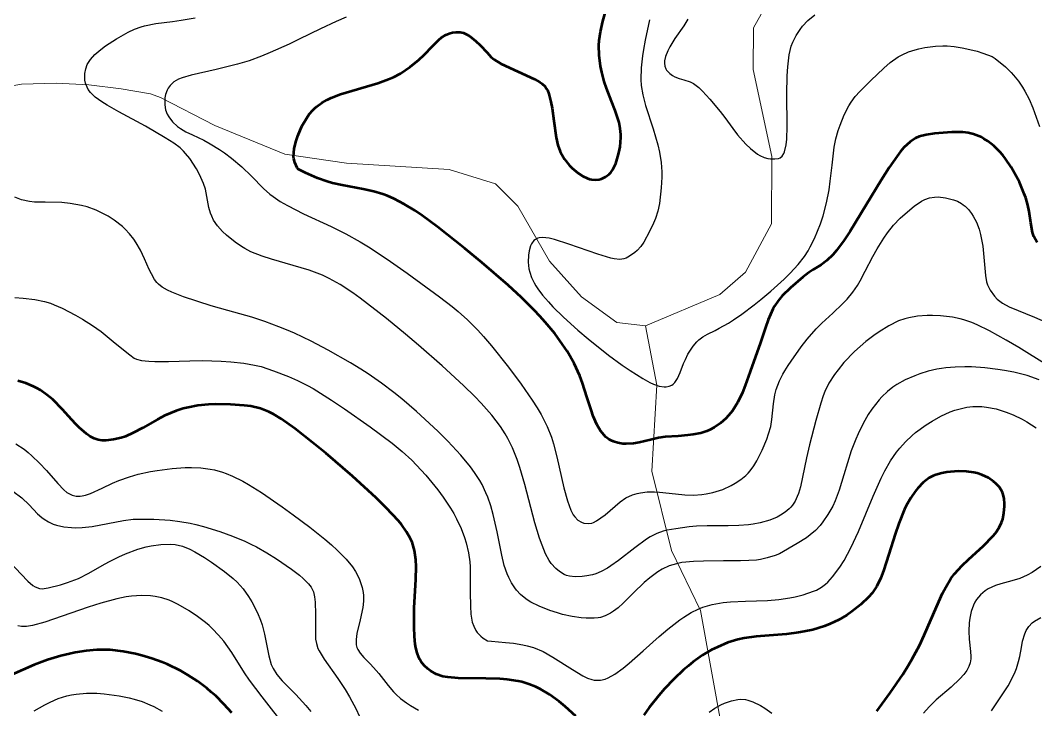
# Model space of a CAD drawing. Header units: metres. Extents: x 545098 to 555652, y 1854398 to 1862642.
# Drawn here: x 550334 to 550990, y 1857521 to 1857966 of the extents above; entities that cross this region are included whole.
import ezdxf

# ---------------------------------------------------------------- set-up
doc = ezdxf.new("R2010")
doc.units = ezdxf.units.M
doc.header["$LTSCALE"] = 6.8
for name, color, linetype, lineweight in [('1', 7, 'Continuous', 25), ('2', 7, 'Continuous', 53), ('34', 7, 'Continuous', 13), ('51', 7, 'Continuous', 13), ('53', 7, 'Continuous', 13)]:
    doc.layers.add(name, color=color, linetype=linetype, lineweight=lineweight)

msp = doc.modelspace()

# ---------------------------------------------------------------- linework, layer by layer
at = {"layer": '1'}
for points in [[(550476.48, 1857820.01), (550472.44, 1857822.83), (550466.82, 1857827.4), (550464.28, 1857829.8), (550460.99, 1857833.46), (550458.48, 1857837.16), (550457.2, 1857839.72), (550456.5, 1857841.49), (550455.41, 1857845.28), (550454.52, 1857850.01), (550453.1, 1857857), (550451.95, 1857860.74), (550449.42, 1857866.49), (550447.36, 1857870.24), (550443.05, 1857876.84), (550440.37, 1857880.23), (550439.01, 1857881.7), (550436.78, 1857883.75), (550432.64, 1857886.86), (550427.2, 1857890.36), (550414.5, 1857897.74), (550397.18, 1857907.2), (550389.75, 1857911.39), (550386.32, 1857913.51), (550381.95, 1857916.63), (550378.85, 1857919.65), (550377.43, 1857921.63), (550376.71, 1857922.94), (550375.73, 1857925.62), (550375.31, 1857927.68), (550375.16, 1857929.07), (550375.21, 1857931.87), (550375.79, 1857934.96), (550376.79, 1857937.63), (550377.5, 1857938.95), (550378.86, 1857940.95), (550381.71, 1857944.07), (550385.59, 1857947.4), (550388.66, 1857949.71), (550395.59, 1857954.34), (550403.18, 1857958.66), (550407.26, 1857960.54), (550411.59, 1857962.11), (550413.86, 1857962.75), (550421.12, 1857964.15), (550431.8, 1857965.47), (550437.54, 1857966.26), (550446.56, 1857967.91)], [(550544.03, 1857968.32), (550537.61, 1857965.55), (550527.48, 1857960.82), (550513.77, 1857954.11), (550507.17, 1857950.92), (550494.99, 1857945.37)], [(550740.12, 1857966.48), (550737.4, 1857953.52), (550736.25, 1857947.31), (550735.63, 1857943.26), (550734.78, 1857935.46)], [(550764.91, 1857966.95), (550762.29, 1857962.62), (550756.46, 1857954.42), (550753.2, 1857949.08), (550751.92, 1857946.5), (550750.52, 1857942.88), (550749.87, 1857939.97), (550749.78, 1857938.63), (550749.97, 1857936.73), (550750.6, 1857934.98), (550751.1, 1857934.14), (550751.71, 1857933.34), (550753.25, 1857931.85), (550755.09, 1857930.54), (550756.44, 1857929.78), (550759.23, 1857928.61), (550762.31, 1857927.8), (550766.45, 1857926.6), (550768.63, 1857925.5), (550772.07, 1857922.85), (550774.45, 1857920.55), (550779.23, 1857915.28), (550785.89, 1857907.24), (550788.79, 1857903.45), (550793.97, 1857896.23), (550797.09, 1857892.23), (550802.48, 1857886.21), (550805.48, 1857883.32), (550809.98, 1857879.76), (550811.42, 1857878.89), (550814.15, 1857877.64), (550816.67, 1857876.92), (550818.24, 1857876.69), (550821.05, 1857876.64), (550823.44, 1857877.03), (550824.47, 1857877.45), (550825.81, 1857878.49), (550826.91, 1857880.16), (550827.36, 1857881.27), (550828.38, 1857885.75), (550828.8, 1857889.46), (550829.14, 1857897.71), (550828.85, 1857918.42), (550829.2, 1857930.31), (550829.59, 1857936.24), (550830.48, 1857944), (550831.75, 1857949.55), (550832.75, 1857952.24), (550834.95, 1857956.36), (550837.43, 1857960.24), (550839.08, 1857962.38), (550842.55, 1857966.06), (550846.92, 1857969.9)], [(550862.02, 1857894.94), (550863.26, 1857898.51), (550866.02, 1857905.19), (550868.91, 1857910.87), (550870.45, 1857913.39), (550873, 1857916.92), (550875.96, 1857920.32), (550883.11, 1857927.42), (550891.58, 1857935.36), (550895.74, 1857938.92), (550900.84, 1857942.57), (550903.39, 1857944), (550907.52, 1857945.82), (550911.75, 1857947.21), (550914.13, 1857947.81), (550918.07, 1857948.6), (550924.99, 1857949.46), (550929.79, 1857949.7), (550932.48, 1857949.67), (550937.01, 1857949.34), (550942.26, 1857948.54), (550945.19, 1857947.93), (550951.8, 1857946.22), (550955.49, 1857945.08), (550961.59, 1857942.98), (550963.57, 1857941.51), (550970.1, 1857936.14), (550973.76, 1857932.63), (550975.46, 1857930.79), (550978.52, 1857927.02), (550981.16, 1857923.15), (550982.72, 1857920.55), (550985.41, 1857915.36), (550987.89, 1857909.61), (550992.22, 1857897.54)], [(550494.99, 1857945.37), (550489.35, 1857943.04), (550481.36, 1857940.11), (550473.81, 1857937.83), (550460.18, 1857934.56), (550443.84, 1857930.81), (550438.2, 1857929.15), (550435.79, 1857928.18), (550432.71, 1857926.41), (550430.32, 1857924.14), (550429.09, 1857922.37), (550428.42, 1857921.08), (550427.43, 1857918.32), (550426.99, 1857916.11), (550426.82, 1857914.6), (550426.83, 1857911.58), (550427.37, 1857908.36), (550428.45, 1857905.5), (550429.44, 1857903.77), (550431.92, 1857900.62), (550435.03, 1857897.72), (550436.95, 1857896.33), (550440.46, 1857894.27), (550444.9, 1857892.15), (550452.17, 1857888.7), (550456.33, 1857886.46), (550462.29, 1857882.77), (550465.38, 1857880.66), (550470.02, 1857877.2), (550476.74, 1857871.51), (550482.91, 1857865.45), (550490.78, 1857857.53), (550494.84, 1857853.93), (550496.95, 1857852.27), (550501.38, 1857849.22), (550506.1, 1857846.43), (550516.52, 1857841.2), (550534.45, 1857832.92), (550543.86, 1857828.23), (550553.23, 1857823), (550559.55, 1857819.15), (550572.84, 1857810.38), (550583.55, 1857802.84), (550604.51, 1857787.44), (550612.62, 1857781.23), (550616.56, 1857778), (550622.61, 1857772.54), (550629.19, 1857765.85), (550632.8, 1857761.88), (550638, 1857755.84), (550649.08, 1857742), (550657.2, 1857731.07), (550664.41, 1857720.58), (550667.47, 1857715.77), (550670.07, 1857711.35), (550674.06, 1857703.54), (550676.79, 1857696.7), (550678.13, 1857692.45), (550680.24, 1857684), (550684.87, 1857664), (550687.18, 1857655.53), (550689.39, 1857649.46), (550690.84, 1857646.63), (550691.81, 1857645.18), (550693.8, 1857643.1), (550696.13, 1857641.7), (550697.68, 1857641.17), (550700.48, 1857640.83), (550702.77, 1857641.11), (550703.91, 1857641.53), (550705.93, 1857642.62), (550711.58, 1857646.6), (550714.77, 1857649.27), (550721.18, 1857655.03), (550724.87, 1857657.53), (550729.16, 1857659.4), (550732.27, 1857660.3), (550734.4, 1857660.75), (550738.71, 1857661.3), (550743.46, 1857661.43), (550746.6, 1857661.28), (550752.93, 1857660.6), (550763.01, 1857659.41), (550768.62, 1857659.28), (550774.02, 1857659.7), (550776.82, 1857660.12), (550781.09, 1857661.02), (550787.48, 1857663.02), (550792.93, 1857665.46), (550795.52, 1857666.91), (550799.15, 1857669.33), (550802.41, 1857672.03), (550803.87, 1857673.48), (550805.21, 1857674.99), (550807.58, 1857678.17), (550809.6, 1857681.5), (550812.96, 1857688.45), (550815.88, 1857695.42), (550817.1, 1857698.8), (550818.5, 1857703.65), (550819.29, 1857708.2)], [(550734.78, 1857935.46), (550734.52, 1857927.98), (550734.74, 1857924.15), (550735.72, 1857917.99), (550737.56, 1857911.12), (550742.48, 1857896.02), (550745.44, 1857885.84), (550746.6, 1857880.98), (550747.78, 1857874.26), (550748.21, 1857868.38), (550748.18, 1857864.8), (550747.69, 1857858.02), (550746.54, 1857847.78), (550745.5, 1857842.8), (550743.97, 1857838.08), (550742.76, 1857835.11), (550740.18, 1857829.64), (550736.46, 1857822.75), (550734.47, 1857819.92), (550732.23, 1857817.49), (550730.64, 1857816.08), (550727.31, 1857813.68), (550724.95, 1857812.42), (550723.55, 1857811.99), (550720.91, 1857811.73), (550717.37, 1857812.08), (550715.16, 1857812.53), (550706.83, 1857814.99), (550688.02, 1857821.63), (550678.69, 1857824.56), (550675.2, 1857825.36), (550671.09, 1857825.8), (550668.92, 1857825.63), (550667.98, 1857825.4), (550666.36, 1857824.64), (550665.45, 1857823.89), (550663.95, 1857821.79), (550663.33, 1857820.43), (550662.38, 1857817.17), (550661.94, 1857814.37), (550661.78, 1857809.82), (550662.25, 1857805.6), (550662.75, 1857803.41), (550663.91, 1857800.02), (550665.62, 1857796.43), (550666.71, 1857794.56), (550667.97, 1857792.63), (550671.01, 1857788.55), (550674.78, 1857784.18), (550677.7, 1857781.07), (550684.58, 1857774.34), (550693.84, 1857766.02), (550700.52, 1857760.35), (550713.72, 1857749.79), (550722.45, 1857743.35), (550727.54, 1857739.85), (550735.81, 1857734.62), (550740.33, 1857732.11), (550742.7, 1857730.99), (550746.46, 1857729.68), (550749.57, 1857729.21), (550750.98, 1857729.25), (550752.94, 1857729.64), (550754.58, 1857730.37), (550755.36, 1857730.93), (550756.51, 1857732.07), (550758.21, 1857734.69), (550759.91, 1857738.48), (550762.18, 1857744.3), (550763.31, 1857747.04), (550765.01, 1857750.46), (550766.14, 1857752.34), (550768.39, 1857755.54), (550770.73, 1857758.38), (550772.07, 1857759.71), (550774.5, 1857761.59), (550777.55, 1857763.36), (550782.47, 1857765.82), (550785.2, 1857767.21), (550791.11, 1857770.56), (550794.35, 1857772.61), (550799.7, 1857776.25), (550807.79, 1857782.27), (550812.09, 1857785.68), (550818.63, 1857791.16), (550827.08, 1857798.84), (550830.97, 1857802.7), (550836.11, 1857808.31), (550840.25, 1857813.65), (550842.58, 1857817.23), (550844, 1857819.71), (550846.68, 1857825.1), (550850.55, 1857834.6), (550852.32, 1857839.87), (550854.57, 1857848.2), (550856.19, 1857856.77), (550856.97, 1857862.36), (550858.08, 1857872.55), (550859.43, 1857884.36), (550860.48, 1857889.59), (550862.02, 1857894.94)], [(550740.27, 1857605.83), (550736.61, 1857602.74), (550729.74, 1857596.15), (550723.06, 1857589.37), (550719.84, 1857586.45), (550716.77, 1857584.16), (550714.85, 1857582.96), (550711.43, 1857581.23), (550708.54, 1857580.22), (550707.04, 1857579.92), (550704.3, 1857579.65), (550699.21, 1857579.62), (550695.95, 1857579.87), (550690.07, 1857580.75), (550683.91, 1857582.18), (550680.65, 1857583.09), (550675.72, 1857584.67), (550668.76, 1857587.39), (550663.48, 1857590.08), (550661.18, 1857591.52), (550658.08, 1857593.87), (550656.69, 1857595.13), (550654.17, 1857597.84), (550653.03, 1857599.31), (550650.98, 1857602.47), (550649.19, 1857605.93), (550648.13, 1857608.4), (550646.32, 1857613.74), (550644.64, 1857620.38), (550641.64, 1857635.51), (550639.13, 1857646.69), (550637.53, 1857652.38), (550635.58, 1857657.99), (550634.47, 1857660.74), (550631.9, 1857666.08), (550630.42, 1857668.7), (550627.05, 1857673.96), (550624.44, 1857677.53), (550618.29, 1857685.02), (550609.79, 1857694.2), (550603.39, 1857700.61), (550589.58, 1857713.44), (550579.99, 1857721.63), (550574.98, 1857725.63), (550567, 1857731.61), (550558.26, 1857737.63), (550553.53, 1857740.68), (550546.81, 1857744.82), (550532.45, 1857753.01), (550521.41, 1857758.78), (550510.65, 1857763.92), (550505.53, 1857766.18), (550500.64, 1857768.18), (550491.5, 1857771.54), (550483.09, 1857774.24), (550467.71, 1857778.6), (550456.94, 1857781.75), (550439.08, 1857787.52), (550431.37, 1857790.44), (550428.59, 1857791.74), (550425.3, 1857793.7), (550422.91, 1857795.66), (550421.84, 1857796.78), (550420.34, 1857798.7), (550418.24, 1857802.28), (550416.85, 1857805.21), (550413.87, 1857812.05), (550411.22, 1857817.55), (550408.41, 1857822.38), (550406.82, 1857824.72), (550404.18, 1857828.12), (550401.21, 1857831.34), (550399.59, 1857832.87), (550394.24, 1857837.08), (550390.38, 1857839.55), (550387.75, 1857841.03), (550382.49, 1857843.54), (550376.76, 1857845.63), (550373.05, 1857846.64), (550365.77, 1857847.91), (550360.33, 1857848.37), (550349.65, 1857848.62), (550342.77, 1857848.79), (550339.4, 1857849.11), (550334.37, 1857850.14), (550329.94, 1857851.82)], [(550819.29, 1857708.2), (550820.27, 1857718.36), (550821.17, 1857724.21), (550822.03, 1857727.57), (550824.13, 1857733.21), (550826.23, 1857737.41), (550827.53, 1857739.64), (550829.84, 1857743.17), (550831.7, 1857745.96), (550838.16, 1857755.08), (550842.09, 1857760.15), (550847.85, 1857766.7), (550851.53, 1857770.4), (550858.52, 1857776.9), (550864.94, 1857782.99), (550867.82, 1857785.97), (550871.58, 1857790.43), (550874.6, 1857794.88), (550876.3, 1857797.88), (550879.41, 1857803.98), (550884.42, 1857813.56), (550887.25, 1857818.55), (550891.48, 1857825.36), (550893.85, 1857828.76), (550897.81, 1857833.72), (550902.23, 1857838.39), (550905.28, 1857841.25), (550911.07, 1857846.02), (550915.88, 1857849.26), (550918.03, 1857850.35), (550921.15, 1857851.44), (550924.37, 1857851.97), (550926.62, 1857852.04), (550931.4, 1857851.58), (550936.57, 1857850.3), (550939.17, 1857849.26), (550941.68, 1857847.88), (550942.88, 1857847.04), (550944.04, 1857846.1), (550946.21, 1857843.94), (550948.16, 1857841.47), (550949.35, 1857839.67), (550951.4, 1857835.82), (550953.2, 1857831.17), (550954.13, 1857827.8), (550955.48, 1857820.15), (550957.25, 1857801.26), (550957.94, 1857797.2), (550958.56, 1857795.17), (550960.32, 1857791.7), (550963.07, 1857787.92), (550964.88, 1857785.99), (550968.23, 1857783.32), (550972.61, 1857780.97), (550988.89, 1857774.26), (551031.47, 1857755.91)], [(550951.92, 1857769.42), (550948.34, 1857770.91), (550943.29, 1857772.67), (550940.83, 1857773.36), (550935.89, 1857774.4), (550928.17, 1857775.27), (550922.99, 1857775.45), (550919.62, 1857775.4), (550913.28, 1857774.95), (550907.67, 1857774.01), (550905.04, 1857773.31), (550901.1, 1857771.89), (550894.82, 1857768.76), (550888.48, 1857764.82), (550885.11, 1857762.48), (550879.99, 1857758.58), (550872.52, 1857752.04), (550865.82, 1857745), (550861.96, 1857740.29), (550859.71, 1857737.25), (550856.06, 1857731.62), (550853.42, 1857726.33), (550852.32, 1857723.38), (550850.96, 1857718.66), (550847.54, 1857707.5), (550843.47, 1857691.79), (550841.52, 1857683.37), (550837.64, 1857664.7), (550836.35, 1857660.36), (550835.58, 1857658.32), (550834.2, 1857655.44), (550832.48, 1857652.78), (550831.48, 1857651.54), (550830.37, 1857650.36), (550827.84, 1857648.18), (550824.89, 1857646.24), (550822.71, 1857645.08), (550817.82, 1857643.09), (550811.58, 1857641.37), (550807.12, 1857640.53), (550804.07, 1857640.1), (550797.9, 1857639.56), (550791.05, 1857639.42), (550781.97, 1857639.52), (550777.39, 1857639.49), (550770.44, 1857639.14), (550765.85, 1857638.73), (550757.06, 1857637.58), (550751.63, 1857636.58), (550748.95, 1857635.87), (550744.85, 1857634.4), (550740.5, 1857632.22), (550738.18, 1857630.8), (550730.6, 1857625.28), (550720.11, 1857616.99), (550715.24, 1857613.47), (550713, 1857612.05), (550708.93, 1857609.89), (550705.37, 1857608.46), (550703.28, 1857607.82), (550699.71, 1857607.07), (550696.59, 1857606.66), (550692.17, 1857606.51), (550688.5, 1857606.77), (550686.52, 1857607.36), (550685.08, 1857608.02), (550681.98, 1857609.97), (550679.64, 1857611.86), (550676.68, 1857615.01), (550675.22, 1857617.1), (550673, 1857621.25), (550670.68, 1857626.89), (550669.1, 1857631.35), (550666.01, 1857641.41), (550659.47, 1857666.24), (550656.3, 1857677.17), (550654.56, 1857682.41), (550651.66, 1857689.85), (550648.68, 1857695.99), (550646.95, 1857699), (550643.94, 1857703.6), (550638.18, 1857711.06), (550631.41, 1857718.69), (550627.29, 1857722.99), (550620, 1857730.18), (550606.14, 1857742.95), (550590.77, 1857756.34), (550582.51, 1857763.31), (550570.11, 1857773.48), (550553.24, 1857786.56), (550548.49, 1857789.99), (550540.25, 1857795.43), (550533.21, 1857799.38), (550528.88, 1857801.42), (550520.27, 1857804.65), (550509.76, 1857807.84), (550495.83, 1857811.84), (550489.76, 1857813.78), (550482.53, 1857816.68), (550478.71, 1857818.66), (550476.48, 1857820.01)], [(550329.92, 1857786.98), (550335.44, 1857786.61), (550342.98, 1857785.74), (550349.26, 1857784.46), (550353, 1857783.31), (550355.44, 1857782.4), (550360.54, 1857780.14), (550369.22, 1857775.68), (550373.73, 1857773.11), (550380.15, 1857769.05), (550385.74, 1857764.98)], [(550997.05, 1857743.33), (550978.87, 1857754.69), (550970.7, 1857759.53), (550959.91, 1857765.51), (550951.92, 1857769.42)], [(550385.74, 1857764.98), (550394.74, 1857757.58), (550404.32, 1857750.01), (550407.09, 1857747.91), (550408.63, 1857747.13), (550411.83, 1857746.3), (550416.61, 1857745.85), (550420.51, 1857745.72), (550429.2, 1857745.78), (550443.16, 1857746.19), (550451.19, 1857746.25), (550463.35, 1857745.92), (550469.51, 1857745.54), (550477.98, 1857744.67), (550484.97, 1857743.4), (550489.08, 1857742.34), (550497.21, 1857739.67), (550506.86, 1857736.02), (550512.6, 1857733.45), (550519.11, 1857730.13), (550522.68, 1857728.13), (550534.57, 1857720.78), (550543.03, 1857715.14), (550559.59, 1857703.52), (550573.89, 1857692.83), (550580.33, 1857687.48), (550586.53, 1857681.8), (550589.58, 1857678.75), (550595.65, 1857672.17), (550603.35, 1857662.73), (550606.88, 1857657.91), (550611.62, 1857650.77), (550613.67, 1857647.32), (550615.48, 1857643.98), (550618.43, 1857637.68), (550620.6, 1857631.91), (550621.68, 1857628.37), (550623.14, 1857622.06), (550623.99, 1857616.18), (550624.23, 1857612.86), (550624.3, 1857607.23), (550624.23, 1857596.25), (550624.36, 1857587.57), (550624.77, 1857582.34), (550625.64, 1857577.15), (550626.54, 1857574.47), (550627.92, 1857571.82), (550628.84, 1857570.52), (550631.21, 1857568), (550632.69, 1857566.81), (550635.34, 1857565.1), (550638.06, 1857564.89), (550647.07, 1857564.07), (550652.19, 1857563.48), (550658.34, 1857562.51), (550661.16, 1857561.89), (550665.22, 1857560.71), (550671.32, 1857558.18), (550677.77, 1857554.59), (550690.29, 1857546.48), (550697.07, 1857542.33), (550700.05, 1857540.9), (550702.88, 1857539.96), (550704.28, 1857539.68), (550707.08, 1857539.53), (550708.5, 1857539.66), (550711.41, 1857540.35), (550713.42, 1857541.12), (550717.7, 1857543.45), (550723.05, 1857547.33), (550727.01, 1857550.59), (550736.01, 1857558.57), (550746.47, 1857567.93), (550751.9, 1857572.57), (550759.8, 1857578.74), (550762.28, 1857580.46), (550767.02, 1857583.35), (550771.56, 1857585.61), (550774.55, 1857586.8), (550780.59, 1857588.57), (550787.68, 1857589.78), (550792.52, 1857590.24), (550802.17, 1857590.66), (550816.29, 1857591.07), (550823.74, 1857591.75), (550830.81, 1857592.86), (550834.35, 1857593.59), (550839.47, 1857594.86), (550846.17, 1857597.09), (550848.03, 1857597.91), (550851.2, 1857599.66), (550853.83, 1857601.62), (550855.4, 1857603.07), (550858.38, 1857606.36), (550863.17, 1857612.74), (550865.83, 1857616.97), (550870.22, 1857625.18), (550875.1, 1857635.82), (550884.67, 1857658.6), (550889.78, 1857670.25), (550892.15, 1857675.02)], [(550991.9, 1857733.77), (550984.18, 1857736.55), (550975.59, 1857738.76), (550969.49, 1857739.95), (550965.3, 1857740.6), (550956.79, 1857741.59), (550948.25, 1857742.14), (550944.02, 1857742.22), (550937.77, 1857742.07), (550931.69, 1857741.56), (550928.73, 1857741.16), (550925.82, 1857740.65), (550920.22, 1857739.35), (550914.93, 1857737.73), (550911.59, 1857736.5), (550905.43, 1857733.79), (550899.99, 1857730.77), (550897.47, 1857729.08), (550893.86, 1857726.22), (550890.36, 1857722.83), (550888.61, 1857720.89), (550883.89, 1857714.86), (550881.55, 1857711.37), (550878.13, 1857705.52), (550874.9, 1857698.95), (550873.37, 1857695.39), (550870.54, 1857687.82), (550865.71, 1857672.42), (550862.7, 1857662.55), (550860.11, 1857655.48), (550858.53, 1857652.04), (550855.48, 1857646.75), (550852.22, 1857641.95), (550850.42, 1857639.65), (550847.46, 1857636.44), (550844.07, 1857633.58), (550841.5, 1857631.76), (550835.47, 1857627.99), (550824.12, 1857621.35), (550821.29, 1857620.26), (550816.25, 1857618.66), (550811.86, 1857617.69), (550809.21, 1857617.3), (550804.31, 1857616.9), (550799.02, 1857616.72), (550787.87, 1857616.7), (550774.95, 1857616.66), (550768.6, 1857616.42), (550761.07, 1857615.63), (550757.66, 1857614.95), (550752.88, 1857613.47), (550748.4, 1857611.36), (550745.57, 1857609.67), (550740.27, 1857605.83)], [(550892.15, 1857675.02), (550895.91, 1857681.49), (550899.78, 1857687.01), (550901.97, 1857689.73), (550905.65, 1857693.75), (550909.83, 1857697.72), (550912.14, 1857699.67), (550918.99, 1857704.75), (550922.7, 1857707.13), (550928.5, 1857710.36), (550934.41, 1857713.05), (550937.36, 1857714.14), (550942.55, 1857715.6), (550945.13, 1857716.1), (550949, 1857716.55), (550954.9, 1857716.54), (550957.92, 1857716.23), (550964.17, 1857714.99), (550970.72, 1857712.92), (550975.17, 1857711.13), (550981.06, 1857708.31), (550983.94, 1857706.74), (550990.11, 1857702.87)], [(550330.63, 1857692.48), (550335.92, 1857688.89), (550338.51, 1857686.86), (550341.05, 1857684.67), (550345.93, 1857679.98), (550350.44, 1857675.19), (550357.86, 1857666.83), (550361.71, 1857662.78), (550363.68, 1857661.07), (550364.83, 1857660.27), (550367.02, 1857659.25), (550369.66, 1857658.69), (550372.21, 1857658.65), (550373.54, 1857658.79), (550375.6, 1857659.2), (550378.85, 1857660.26), (550386.52, 1857663.8), (550393.13, 1857667.01), (550397.11, 1857668.72), (550404.15, 1857671.21), (550409.64, 1857672.73), (550417.7, 1857674.5), (550421.94, 1857675.25), (550431.62, 1857676.52), (550440.06, 1857677.08), (550444.2, 1857677.12), (550450.26, 1857676.84), (550456.16, 1857676.1), (550459.04, 1857675.54), (550464.1, 1857674.18), (550466.66, 1857673.29), (550470.66, 1857671.64), (550477.25, 1857668.3), (550480.93, 1857666.19), (550489.31, 1857660.92), (550502.72, 1857651.74), (550509.92, 1857646.55), (550520.59, 1857638.51), (550530.3, 1857630.73), (550534.53, 1857627.12), (550538.21, 1857623.78), (550544.04, 1857617.88), (550548.16, 1857612.85), (550550.15, 1857609.89), (550551.2, 1857608.06), (550552.81, 1857604.66), (550554.5, 1857599.48), (550555.07, 1857596.34), (550555.25, 1857594.36), (550555.23, 1857590.62), (550554.81, 1857586.66), (550553.07, 1857578.65), (550551.01, 1857569.86), (550550.47, 1857565.86), (550550.6, 1857562.56), (550551.09, 1857560.65), (550551.62, 1857559.46), (550553.14, 1857557.12)], [(550328.78, 1857661.75), (550334.41, 1857657.55), (550339.18, 1857653.02), (550344.74, 1857647.21), (550347.46, 1857644.75), (550348.86, 1857643.68), (550351.77, 1857641.9), (550354.84, 1857640.54), (550357, 1857639.82), (550361.6, 1857638.81), (550366.63, 1857638.26), (550369.28, 1857638.16), (550373.43, 1857638.24), (550379.95, 1857638.9), (550400.2, 1857642.95), (550406.54, 1857643.64), (550410.76, 1857643.8), (550419.81, 1857643.66), (550430.47, 1857643.03), (550436.59, 1857642.3), (550443.3, 1857641.14), (550446.89, 1857640.36), (550451.93, 1857639.08), (550462.57, 1857635.8), (550470.7, 1857632.79), (550478.65, 1857629.42), (550482.46, 1857627.62), (550486.12, 1857625.76), (550492.95, 1857621.95), (550499.05, 1857618.17), (550508.83, 1857611.39), (550513.9, 1857607.53), (550516.37, 1857605.46), (550519.83, 1857601.93), (550521.45, 1857599.68), (550522.11, 1857598.51), (550522.91, 1857596.66), (550523.73, 1857593.56), (550524.15, 1857589.99), (550524.28, 1857582.29), (550524.22, 1857571.45), (550524.4, 1857566.15), (550524.91, 1857563.25), (550525.9, 1857560.14), (550526.64, 1857558.5), (550529.84, 1857553.19), (550538.83, 1857540.69), (550543.44, 1857533.57), (550546.23, 1857528.88), (550550.58, 1857520.79), (550552.47, 1857516.6)], [(550371.03, 1857605.42), (550377.75, 1857608.79), (550386.39, 1857613.73), (550390.69, 1857616.14), (550397.2, 1857619.43), (550401.48, 1857621.34), (550409.51, 1857624.37), (550414.84, 1857625.89), (550418.12, 1857626.59), (550424.34, 1857627.4), (550430.47, 1857627.58), (550433.57, 1857627.31), (550438.3, 1857626.27), (550443.13, 1857624.35), (550446.35, 1857622.69), (550452.63, 1857618.88), (550457.08, 1857615.93), (550465.5, 1857609.83), (550471, 1857605.41), (550473.67, 1857602.94), (550477.52, 1857598.7), (550481.09, 1857593.75), (550483.23, 1857590.21), (550486.81, 1857583.2), (550488.76, 1857578.41), (550489.76, 1857575.4), (550491.31, 1857569.4), (550494.14, 1857555.41), (550495.75, 1857549.85), (550496.89, 1857547.22), (550499.28, 1857543.28), (550502.67, 1857539.21), (550511.49, 1857530.27), (550517.99, 1857523.36), (550521.36, 1857519.46)], [(550323.74, 1857619.14), (550333.98, 1857608.09), (550338.29, 1857603.75), (550341.73, 1857600.87), (550343.2, 1857599.94), (550345.9, 1857598.93), (550347.66, 1857598.77), (550351.6, 1857599.29), (550359.49, 1857601.24), (550364.04, 1857602.68), (550371.03, 1857605.42)], [(550993.04, 1857613.03), (550987.36, 1857609.19), (550984.28, 1857607.5), (550979.39, 1857605.39), (550974.24, 1857603.85), (550967.18, 1857601.99), (550963.66, 1857600.82), (550959.1, 1857598.69), (550956.95, 1857597.34), (550953.99, 1857594.89), (550951.46, 1857591.87), (550950.4, 1857590.13), (550949.49, 1857588.23), (550948.08, 1857584.08), (550947.17, 1857579.67), (550946.8, 1857576.74), (550946.51, 1857571.27), (550946.71, 1857566.18), (550947.68, 1857558.26), (550947.88, 1857555.01), (550947.81, 1857553.37), (550947.42, 1857550.89), (550946.57, 1857548.38), (550945.94, 1857547.1), (550945.16, 1857545.81), (550943.18, 1857543.2), (550940.76, 1857540.55), (550934.98, 1857535.18), (550925.47, 1857526.93), (550920.87, 1857522.47), (550917.14, 1857518.21)], [(550505.76, 1857508.44), (550489.84, 1857528.78), (550481.64, 1857539.66), (550478.47, 1857544.29), (550470.21, 1857557.48), (550464.97, 1857564.8), (550461.63, 1857568.78), (550457.71, 1857572.85), (550455.52, 1857574.89), (550453.16, 1857576.91), (550448.06, 1857580.83), (550442.67, 1857584.47), (550435.48, 1857588.6), (550432.06, 1857590.26), (550429.62, 1857591.3), (550425.03, 1857592.87), (550420.65, 1857593.83), (550417.77, 1857594.19), (550411.86, 1857594.35), (550405.4, 1857593.9), (550401.84, 1857593.41), (550395.96, 1857592.28), (550385.56, 1857589.52), (550377.47, 1857586.92), (550360.51, 1857581.01), (550349.42, 1857577.23), (550341.43, 1857575.01), (550337.57, 1857574.38), (550335.46, 1857574.3), (550334.2, 1857574.38), (550331.89, 1857574.84)], [(550976.37, 1857544.98), (550977.24, 1857547.28), (550978.62, 1857551.71), (550979.37, 1857554.89), (550980.45, 1857560.85), (550981.21, 1857564.9), (550982.63, 1857569.66), (550983.55, 1857571.73), (550985.25, 1857574.42), (550987.37, 1857576.61), (550989.03, 1857577.85), (550993.03, 1857580.06)], [(550553.14, 1857557.12), (550555.59, 1857554.37), (550559.67, 1857550.26), (550561.87, 1857547.92), (550565.18, 1857544.04), (550571.22, 1857536.28), (550574.62, 1857532.15), (550576.35, 1857530.34), (550579.33, 1857527.7), (550583, 1857525.01), (550585.66, 1857523.28), (550590.8, 1857520.31)], [(550961.24, 1857519.73), (550971.82, 1857535.91), (550974.8, 1857541.44), (550976.37, 1857544.98)], [(550349.37, 1857523.68), (550352.81, 1857525.44), (550358.09, 1857527.72), (550363.66, 1857529.5), (550366.61, 1857530.17), (550369.69, 1857530.68), (550376.21, 1857531.23), (550383.09, 1857531.2), (550387.82, 1857530.89), (550397.47, 1857529.61), (550403.94, 1857528.28), (550407.21, 1857527.42), (550412.18, 1857525.82), (550417.28, 1857523.77), (550419.89, 1857522.54), (550425.25, 1857519.64)], [(550778.61, 1857518.99), (550782.41, 1857521.55), (550786.15, 1857523.61), (550788.56, 1857524.72), (550793.1, 1857526.35), (550797.17, 1857527.19), (550799.12, 1857527.31), (550802.08, 1857527.06), (550803.62, 1857526.73), (550806.91, 1857525.65), (550811.94, 1857523.24), (550814.73, 1857521.57), (550819.29, 1857518.38)], [(550342.45, 1857519.73), (550349.37, 1857523.68)]]:
    msp.add_lwpolyline(points, dxfattribs=at)
at = {"layer": '2'}
for points in [[(550510.54, 1857883.34), (550511.75, 1857888.4), (550512.8, 1857891.62), (550515.54, 1857897.81), (550518.39, 1857902.86), (550520.27, 1857905.54), (550522.52, 1857908.17), (550523.79, 1857909.42), (550525.18, 1857910.63), (550528.29, 1857912.88), (550531.87, 1857914.93), (550534.51, 1857916.2), (550540.47, 1857918.5), (550564.58, 1857925.55), (550571.39, 1857928.14), (550574.6, 1857929.59), (550579.17, 1857931.98), (550585.49, 1857936.09), (550591.12, 1857940.75), (550594.45, 1857943.93), (550599.96, 1857949.65), (550603.95, 1857953.67), (550605.69, 1857955.11), (550608.44, 1857956.8), (550611.31, 1857957.94), (550612.87, 1857958.35), (550615.28, 1857958.7), (550617.69, 1857958.66), (550618.87, 1857958.47), (550620, 1857958.15), (550622.17, 1857957.19), (550624.22, 1857955.88), (550628.01, 1857952.7), (550630.63, 1857950.21), (550635.16, 1857945.46), (550637.9, 1857942.5), (550639.83, 1857940.92), (550644.29, 1857938.2), (550665.81, 1857928.14), (550669.21, 1857926.24), (550670.55, 1857925.33), (550672.62, 1857923.45), (550673.65, 1857922.06), (550674.22, 1857921.03), (550675.17, 1857918.64), (550676.47, 1857913.47), (550677.18, 1857909.48), (550678.29, 1857901.25), (550679.74, 1857890.44), (550680.91, 1857885.6), (550682.48, 1857881.47), (550683.47, 1857879.47), (550685.23, 1857876.55), (550688.52, 1857872.4), (550690.24, 1857870.66), (550694.02, 1857867.51), (550696.99, 1857865.58), (550699.94, 1857864.13), (550701.37, 1857863.63), (550702.74, 1857863.29), (550705.33, 1857863.05), (550707.7, 1857863.33), (550709.16, 1857863.76), (550711.79, 1857865.05), (550714.04, 1857866.81), (550715.05, 1857867.9), (550716.43, 1857869.86), (550718.29, 1857873.7), (550719.77, 1857878.12), (550720.4, 1857880.6), (550721.14, 1857884.53), (550721.63, 1857890.55), (550721.59, 1857892.52), (550721.2, 1857896.38), (550720.44, 1857900.2), (550719.75, 1857902.75), (550718.02, 1857907.95), (550715.64, 1857914.06), (550712.37, 1857922.44), (550710.94, 1857926.62), (550709.31, 1857932.72), (550708.53, 1857936.62), (550707.58, 1857943.76), (550707.32, 1857950.08), (550707.53, 1857953.32), (550708.42, 1857958.9), (550710.05, 1857965.73), (550714.27, 1857981.2)], [(550954.62, 1857890.65), (550951.34, 1857892.08), (550949.55, 1857892.69), (550946.02, 1857893.51), (550942.55, 1857893.91), (550935.48, 1857893.92), (550924.27, 1857893.09), (550918.85, 1857892.29), (550914.33, 1857891.14), (550912.07, 1857890.15), (550908.52, 1857887.8), (550904.58, 1857884.02), (550902.41, 1857881.47), (550900.08, 1857878.43), (550895.08, 1857871.19), (550889.87, 1857863.01), (550880.11, 1857846.86), (550869.75, 1857830.01), (550865.83, 1857824.12), (550860.93, 1857817.48), (550858.51, 1857814.64), (550854.83, 1857811.03), (550851.02, 1857808.17), (550845.78, 1857804.88), (550843.13, 1857803.17), (550839.14, 1857800.23), (550831.16, 1857793.31), (550825.9, 1857788.06), (550823.39, 1857784.99), (550821.02, 1857781.46), (550819.91, 1857779.48), (550816.87, 1857772.69), (550815.06, 1857767.74), (550811.83, 1857757.94), (550805.27, 1857739.12), (550802.04, 1857730.16), (550800.24, 1857725.65), (550797.2, 1857719.31), (550793.72, 1857713.86), (550791.21, 1857710.75), (550789.48, 1857708.9), (550785.95, 1857705.72), (550781.94, 1857702.92), (550779.18, 1857701.45), (550777.28, 1857700.64), (550773.26, 1857699.35), (550768.36, 1857698.37), (550765.01, 1857697.94), (550758.61, 1857697.46), (550750.34, 1857696.98), (550745.95, 1857696.3), (550740.88, 1857695.09), (550733.5, 1857693.31), (550729.8, 1857692.68), (550725.1, 1857692.38), (550722.87, 1857692.48), (550719.7, 1857692.98), (550716.79, 1857693.89), (550715.43, 1857694.5), (550714.15, 1857695.23), (550711.79, 1857697.01), (550709.68, 1857699.23), (550708.4, 1857700.95), (550706.08, 1857704.99), (550703.78, 1857710.41), (550702.38, 1857714.41), (550699.74, 1857722.9), (550696.93, 1857731.7), (550695.12, 1857736.43), (550691.44, 1857744.3), (550686.83, 1857752.33), (550683.96, 1857756.71), (550678.88, 1857763.68), (550672.78, 1857771.1), (550669.31, 1857774.97), (550665.56, 1857778.92), (550657.4, 1857786.96), (550648.76, 1857794.96), (550631.82, 1857809.7), (550620.89, 1857818.78), (550603.19, 1857832.72), (550593.17, 1857840.12), (550588.48, 1857843.33), (550581.7, 1857847.5), (550575.09, 1857850.87), (550570.72, 1857852.71), (550567.8, 1857853.78), (550561.91, 1857855.57), (550555.15, 1857857.13), (550541.47, 1857859.67), (550535.23, 1857861.03), (550531.73, 1857862.04), (550525.56, 1857864.28), (550517.79, 1857867.73), (550513.13, 1857870.03), (550512.53, 1857870.94), (550510.91, 1857874.4), (550510.32, 1857876.75), (550510.18, 1857878.01), (550510.2, 1857880.65), (550510.54, 1857883.34)], [(550990.6, 1857822.59), (550988.59, 1857826.43), (550987.67, 1857829.17), (550986.46, 1857835.27), (550985.42, 1857842.57), (550984.56, 1857846.83), (550983.25, 1857851.58), (550982.36, 1857854.16), (550979.17, 1857861.64), (550977.19, 1857865.53), (550973.87, 1857871.28), (550970.25, 1857876.64), (550968.37, 1857879.07), (550966.48, 1857881.29), (550962.65, 1857885.1), (550958.82, 1857888.13), (550956.29, 1857889.74), (550954.62, 1857890.65)], [(550344.31, 1857728.41), (550342, 1857729.61), (550337.12, 1857731.65), (550331.96, 1857733.24)], [(550692.48, 1857516.28), (550685.58, 1857522.7), (550681.7, 1857525.94), (550675.51, 1857530.46), (550669.73, 1857533.85), (550666.77, 1857535.28), (550662.24, 1857537.11), (550657.62, 1857538.53), (550655.29, 1857539.08), (550648.21, 1857540.14), (550643.51, 1857540.47), (550634.39, 1857540.66), (550616.47, 1857540.98), (550609.72, 1857541.53), (550606.6, 1857542.1), (550602.19, 1857543.56), (550598.55, 1857545.6), (550596.86, 1857546.88), (550594.57, 1857549.08), (550592.62, 1857551.58), (550591.79, 1857552.94), (550591.07, 1857554.35), (550589.93, 1857557.37), (550589.13, 1857560.62), (550588.75, 1857562.93), (550588.26, 1857567.87), (550588.01, 1857573.9), (550588.16, 1857586.5), (550589.13, 1857604.71), (550589.25, 1857613.15), (550589.04, 1857617.38), (550588.18, 1857623.56), (550586.67, 1857628.82), (550585.53, 1857631.47), (550583.17, 1857635.63), (550579.89, 1857640.19), (550577.85, 1857642.67), (550570.02, 1857651.09), (550563.53, 1857657.42), (550548.16, 1857671.43), (550530.87, 1857686.31), (550522.39, 1857693.32), (550511.01, 1857702.3), (550502.06, 1857708.68), (550497.18, 1857711.63), (550494.23, 1857713.13), (550488.69, 1857715.28), (550482.43, 1857716.75), (550478.15, 1857717.33), (550469.28, 1857717.89), (550459.98, 1857718.03), (550455.25, 1857717.87), (550448.16, 1857717.19), (550441.93, 1857716.03), (550438.83, 1857715.22), (550434.15, 1857713.71), (550426.99, 1857710.7), (550422.11, 1857708.21), (550412.62, 1857702.87), (550406.44, 1857699.45), (550401.5, 1857697.2), (550398.74, 1857696.26), (550393.82, 1857695.18), (550388.87, 1857694.63), (550386.34, 1857694.69), (550383.79, 1857695.09), (550382.51, 1857695.46), (550381.23, 1857695.94), (550378.7, 1857697.23), (550376.2, 1857698.89), (550371.46, 1857702.98), (550369.24, 1857705.27), (550364.74, 1857710.33), (550360.87, 1857714.64), (550354.46, 1857721.03), (550350.68, 1857724.19), (550346.53, 1857727.1), (550344.31, 1857728.41)], [(550887.11, 1857519.55), (550895.72, 1857531.35), (550903.83, 1857543.21), (550907.57, 1857549.29), (550909.98, 1857553.47), (550914.56, 1857562.09), (550917.72, 1857568.68), (550925.52, 1857587.06), (550929.53, 1857595.95), (550931.57, 1857599.86), (550934.95, 1857605.34), (550937.28, 1857608.4), (550942.11, 1857613.67), (550946.38, 1857617.72), (550955.9, 1857626.46), (550962.08, 1857632.8), (550963.66, 1857634.73), (550966.08, 1857638.34), (550967.67, 1857641.67), (550968.37, 1857643.78), (550969.22, 1857647.86), (550969.62, 1857651.9), (550969.64, 1857653.88), (550969.38, 1857656.79), (550968.73, 1857659.58), (550968.23, 1857660.92), (550967.61, 1857662.21), (550966.02, 1857664.64), (550964.02, 1857666.85), (550962.51, 1857668.19), (550959.12, 1857670.5), (550954.86, 1857672.46), (550951.79, 1857673.41), (550949.63, 1857673.9), (550945.06, 1857674.52), (550939.59, 1857674.7), (550932.35, 1857674.16), (550929.05, 1857673.58), (550925.16, 1857672.49), (550923.39, 1857671.76), (550920.84, 1857670.37), (550917.06, 1857667.45), (550913.54, 1857663.82), (550911.73, 1857661.58), (550909, 1857657.61), (550906.32, 1857652.84), (550905.01, 1857650.13), (550901.26, 1857640.84), (550898.94, 1857634.11), (550894.8, 1857621.01), (550891.29, 1857610.28), (550889.62, 1857605.89), (550886.98, 1857600.35), (550883.97, 1857595.88), (550881.72, 1857593.32), (550876.67, 1857588.62), (550870.85, 1857583.93), (550867.66, 1857581.67), (550862.52, 1857578.56), (550856.99, 1857575.97), (550853.19, 1857574.52), (550845.62, 1857572.25), (550840.15, 1857571.02), (550836.5, 1857570.39), (550828.74, 1857569.45), (550809.1, 1857567.93), (550801.22, 1857566.88), (550797.25, 1857565.99), (550790.73, 1857563.9), (550783.98, 1857561.02), (550780.3, 1857559.14)], [(550470.18, 1857518.51), (550465.15, 1857524.11), (550459.78, 1857529.41), (550456.96, 1857531.94), (550454.05, 1857534.37), (550447.96, 1857538.93), (550441.62, 1857543.07), (550437.29, 1857545.57), (550428.49, 1857549.93), (550425.18, 1857551.33), (550418.6, 1857553.74), (550412.14, 1857555.68), (550407.95, 1857556.72), (550399.96, 1857558.25), (550391.68, 1857559.16), (550386.44, 1857559.32), (550383.01, 1857559.24), (550376.1, 1857558.65), (550368.97, 1857557.53), (550365.31, 1857556.76), (550359.72, 1857555.37), (550351.15, 1857552.71), (550342.51, 1857549.46), (550327.75, 1857543.18)], [(550780.3, 1857559.14), (550774.48, 1857555.7), (550768.37, 1857551.42), (550765.24, 1857548.94), (550762.08, 1857546.23), (550755.81, 1857540.27), (550749.84, 1857533.96), (550746.15, 1857529.77), (550739.89, 1857521.98), (550736.4, 1857517.07)]]:
    msp.add_lwpolyline(points, dxfattribs=at)
at = {"layer": '34'}
for points in [[(551132.97, 1858116.9), (551127.03, 1858115.24), (551110.06, 1858105.71), (551094.12, 1858100.26), (551070.61, 1858095.24), (551042.82, 1858092.84), (551011.71, 1858099.27), (550984.7, 1858095.29), (550947.26, 1858085.14), (550909.79, 1858070.83), (550880.62, 1858054.4), (550845.1, 1858019.31), (550819.96, 1857984.15), (550807.36, 1857961.38), (550807.19, 1857934.38), (550819.29, 1857878.21), (550819.02, 1857834.59), (550802.21, 1857803.53), (550785.51, 1857789.1), (550737.62, 1857768.63)], [(550737.62, 1857768.63), (550718.95, 1857770.82), (550696.22, 1857787.58), (550675.6, 1857810.56), (550655.06, 1857846.01), (550640.61, 1857860.64), (550610.59, 1857869.83), (550544.31, 1857873.93), (550504.56, 1857879.69), (550459.21, 1857898.36), (550424.04, 1857916.39), (550417.66, 1857918.84), (550398.8, 1857921.87), (550377.91, 1857924.61), (550356.73, 1857925.65), (550334.34, 1857924.88), (550283.14, 1857916.01)]]:
    msp.add_lwpolyline(points, dxfattribs=at)
at = {"layer": '51'}
msp.add_lwpolyline([(550283.14, 1857916.01), (550334.34, 1857924.88), (550356.73, 1857925.65), (550377.91, 1857924.61), (550398.8, 1857921.87), (550417.66, 1857918.84), (550424.04, 1857916.39), (550459.21, 1857898.36), (550504.56, 1857879.69), (550544.31, 1857873.93), (550610.59, 1857869.83), (550640.61, 1857860.64), (550655.06, 1857846.01), (550675.6, 1857810.56), (550696.22, 1857787.58), (550718.95, 1857770.82), (550737.62, 1857768.63), (550785.51, 1857789.1), (550802.21, 1857803.53), (550819.02, 1857834.59), (550819.29, 1857878.21), (550807.19, 1857934.38), (550807.36, 1857961.38), (550819.96, 1857984.15)], dxfattribs=at)
at = {"layer": '53'}
msp.add_lwpolyline([(550801.13, 1857430.16), (550773.14, 1857584.65), (550754.28, 1857623.44), (550741.71, 1857674.81), (550744.85, 1857730.37), (550737.62, 1857768.63)], dxfattribs=at)

doc.saveas('drawing.dxf')
